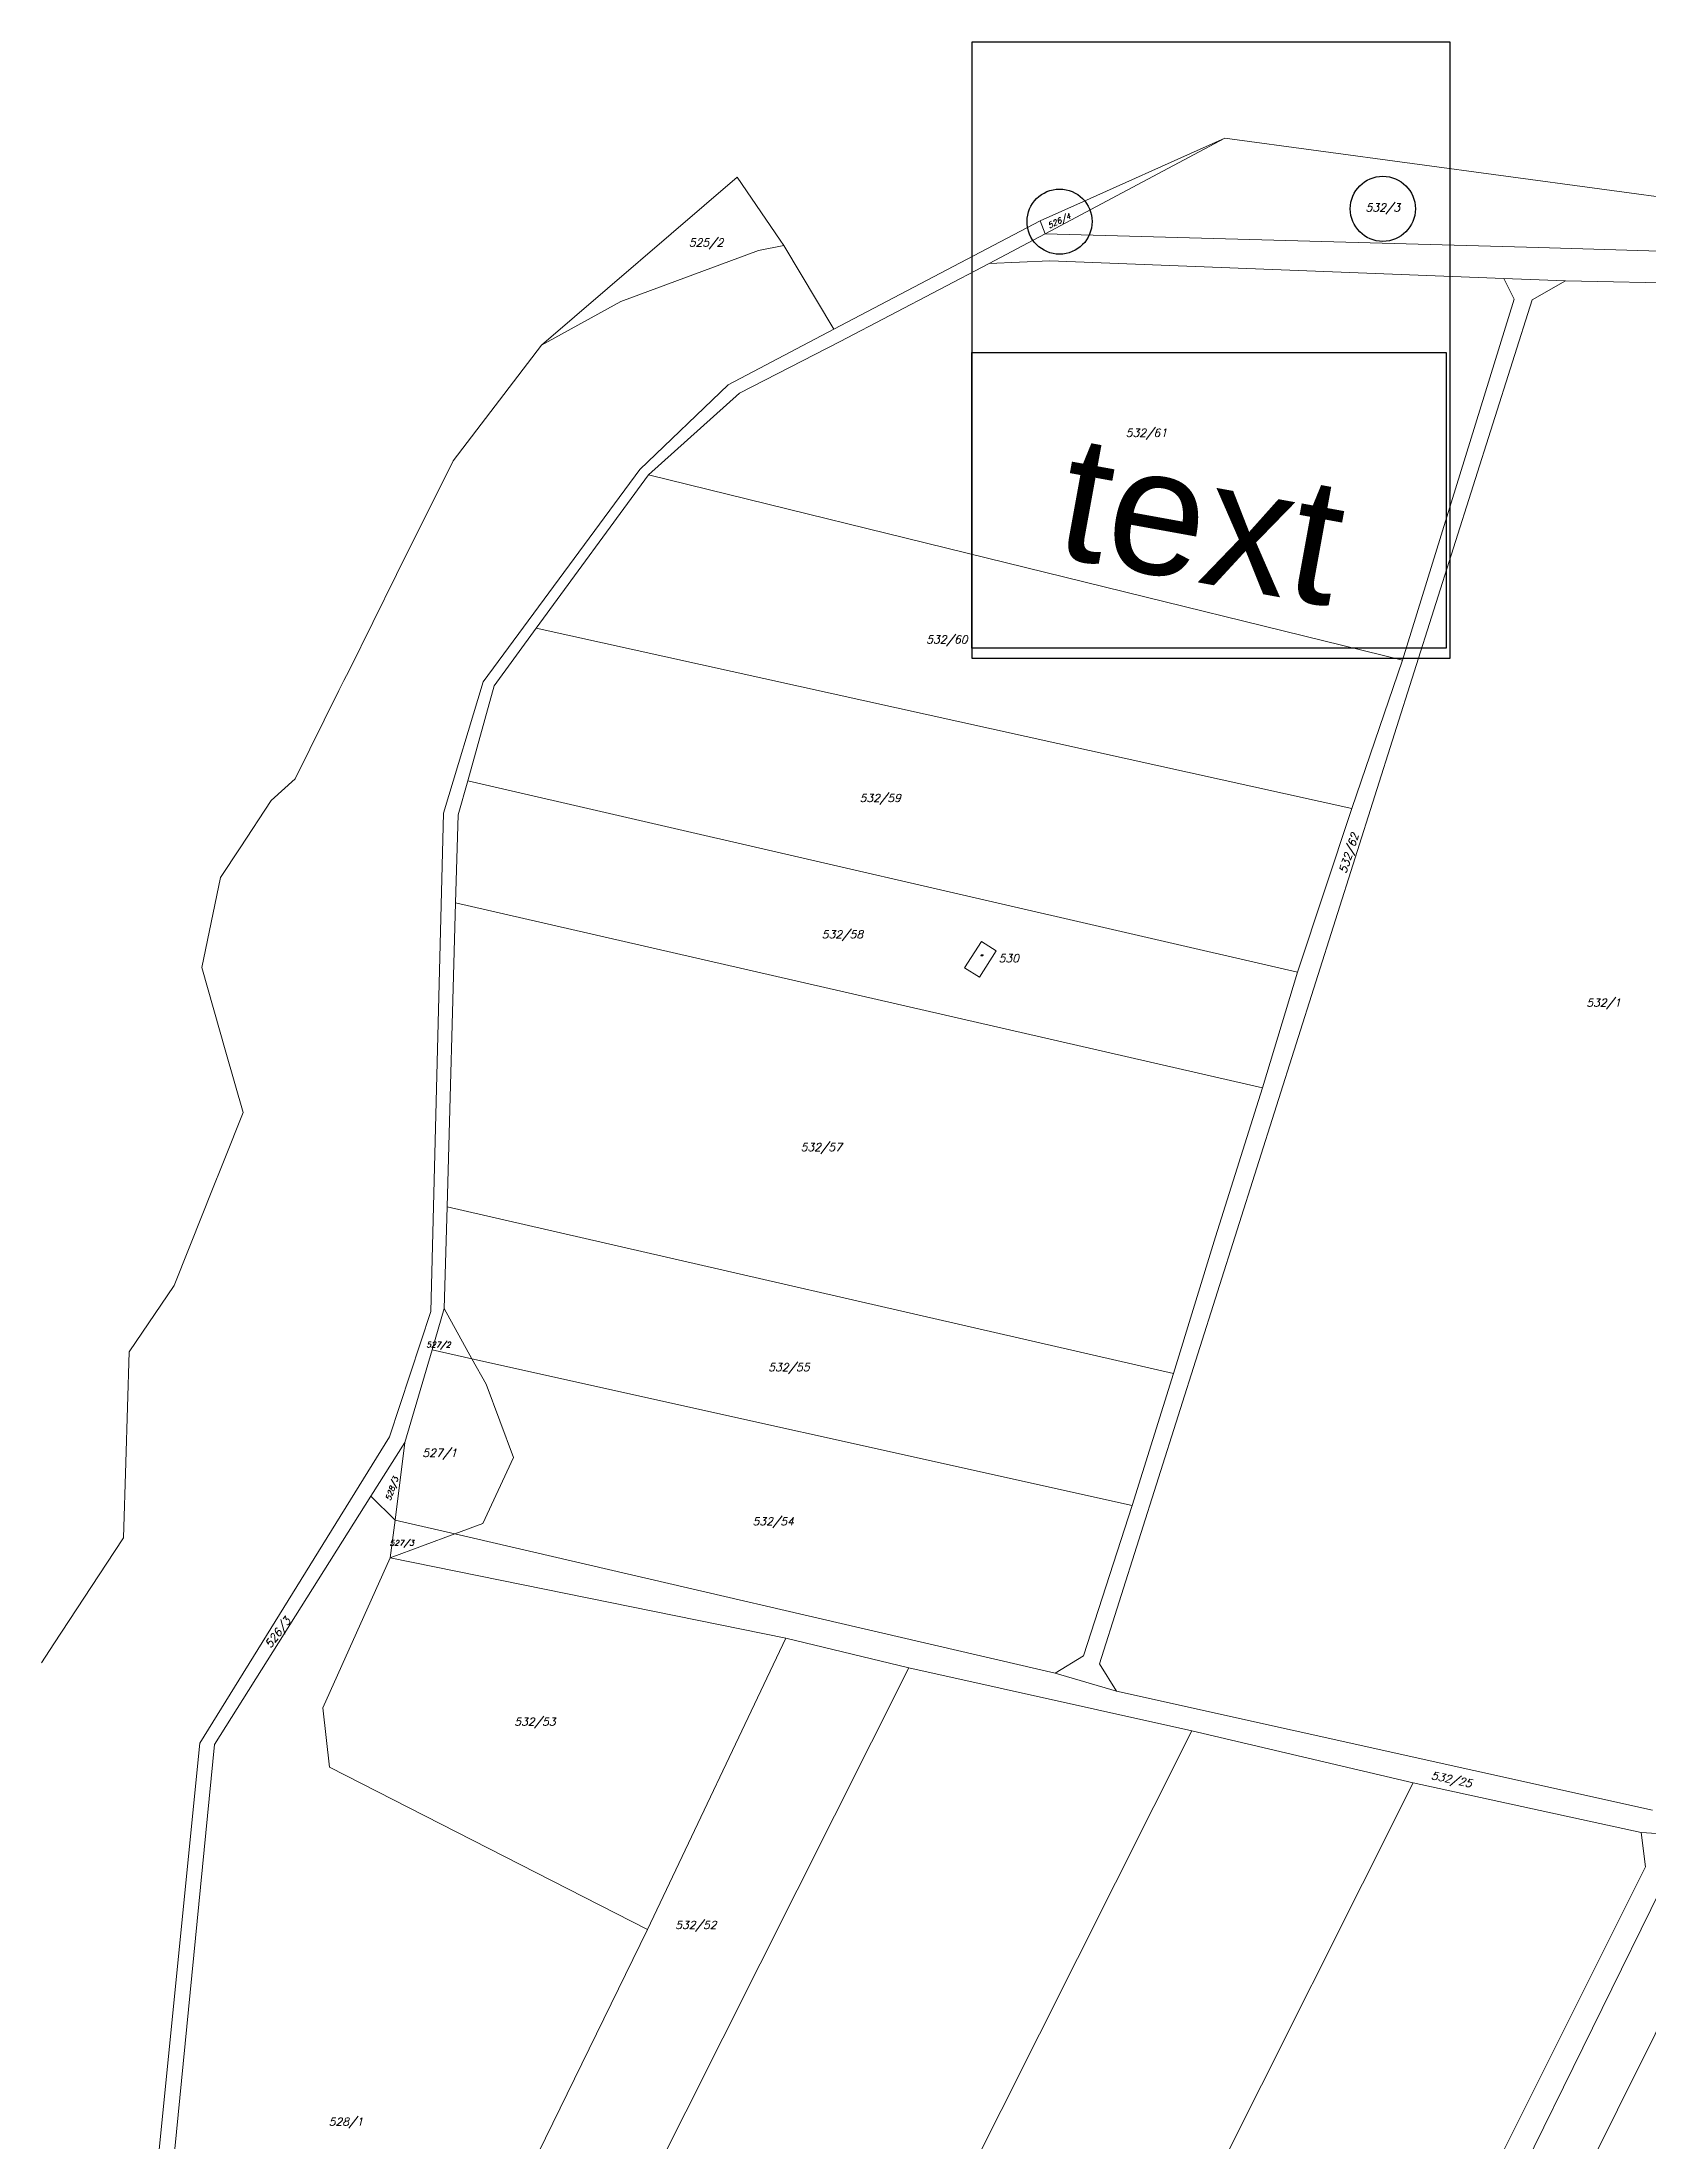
# Model space of a CAD drawing. Header units: millimetres. Extents: x -626414 to -622734, y -1174816 to -1171998.
# Drawn here: x -625249.6 to -624904, y -1172525.7 to -1172074.1 of the extents above; entities that cross this region are included whole.
import ezdxf
from ezdxf.enums import TextEntityAlignment as Align

# ---------------------------------------------------------------- set-up
doc = ezdxf.new("R2010")
doc.units = ezdxf.units.MM
doc.layers.add('Dobrinsko_hranice parcel', color=7, linetype='Continuous', lineweight=0)
doc.layers.add('Dobrinsko_parcelní čísla', color=7, linetype='Continuous', lineweight=0)
doc.layers.add('Dobřínsko_LV_10001', color=7, linetype='Continuous')
doc.styles.get("Standard").update_dxf_attribs({"font": 'arial.ttf'})
doc.styles.add('Style-ITALICS', font='ITALICS.shx')

# ---------------------------------------------------------------- blocks, each defined once
blk = doc.blocks.new('test_block')
for points in [[(0, 98.4), (76.26, 98.4), (76.26, 0), (0, 0)], [(-0.02, 48.84), (75.65, 48.84), (75.65, 1.69), (-0.02, 1.69)]]:
    blk.add_lwpolyline(points, close=True)
blk.add_text('text', height=20, rotation=349.6952).set_placement((12.78, 16.4))

msp = doc.modelspace()

# ---------------------------------------------------------------- linework, layer by layer
at = {"layer": 'Dobrinsko_hranice parcel', "color": 7, "linetype": 'Continuous', "lineweight": 13}
for p, q in [((-624995.25, -1172094.75), (-625033.85, -1172115.35)), ((-624995.25, -1172094.75), (-625002.66, -1172098.07)), ((-624894.55, -1172108.38), (-624995.25, -1172094.75)), ((-625022.76, -1172107.09), (-625002.66, -1172098.07)), ((-625142.19, -1172139.29), (-625100.12, -1172103.11)), ((-625100.12, -1172103.11), (-625090.87, -1172116.72)), ((-625034.92, -1172112.54), (-625025.61, -1172108.36)), ((-625025.61, -1172108.36), (-625022.76, -1172107.09)), ((-625079.29, -1172135.8), (-625034.92, -1172112.54)), ((-625033.85, -1172115.35), (-625045.92, -1172121.68)), ((-625033.85, -1172115.35), (-625034.92, -1172112.54)), ((-624927.8, -1172118.27), (-625033.85, -1172115.35)), ((-625125.14, -1172129.86), (-625095.55, -1172118.93)), ((-625095.55, -1172118.93), (-625090.11, -1172117.85)), ((-625090.87, -1172116.72), (-625090.11, -1172117.85)), ((-625090.11, -1172117.85), (-625079.29, -1172135.8)), ((-624800.24, -1172122.24), (-624927.8, -1172118.27)), ((-625045.92, -1172121.68), (-625077.97, -1172138.49)), ((-625032.87, -1172121.11), (-625045.92, -1172121.68)), ((-624935.27, -1172124.97), (-625032.87, -1172121.11)), ((-624921.95, -1172125.44), (-624935.27, -1172124.97)), ((-624933, -1172129.4), (-624935.27, -1172124.97)), ((-624921.95, -1172125.44), (-624929.17, -1172129.54)), ((-624796.86, -1172128.2), (-624921.95, -1172125.44)), ((-625142.19, -1172139.29), (-625125.14, -1172129.86)), ((-624929.17, -1172129.54), (-625022.23, -1172422.85)), ((-624957.07, -1172207.02), (-624933, -1172129.4)), ((-625079.29, -1172135.8), (-625102.04, -1172147.79)), ((-625161.21, -1172164.17), (-625142.19, -1172139.29)), ((-625077.97, -1172138.49), (-625099.59, -1172149.57)), ((-625102.04, -1172147.79), (-625121.07, -1172166.04)), ((-625099.59, -1172149.57), (-625119.18, -1172167.19)), ((-625173.36, -1172188.62), (-625161.21, -1172164.17)), ((-625121.07, -1172166.04), (-625154.71, -1172211.71)), ((-625119.18, -1172167.19), (-625143.32, -1172200.16)), ((-625119.18, -1172167.19), (-624957.07, -1172207.02)), ((-625183.58, -1172209.21), (-625173.36, -1172188.62)), ((-625143.32, -1172200.16), (-625152.35, -1172212.5)), ((-625143.32, -1172200.16), (-624967.96, -1172238.95)), ((-625183.58, -1172209.21), (-625184.66, -1172211.38)), ((-624967.96, -1172238.95), (-624957.07, -1172207.02)), ((-625185.75, -1172213.57), (-625195.15, -1172232.5)), ((-625184.66, -1172211.38), (-625185.75, -1172213.57)), ((-625154.71, -1172211.71), (-625163.23, -1172239.95)), ((-625152.35, -1172212.5), (-625158.06, -1172232.93)), ((-625200.29, -1172237.21), (-625195.15, -1172232.5)), ((-625158.06, -1172232.93), (-625160.11, -1172240.25)), ((-625158.06, -1172232.93), (-624979.61, -1172274.14)), ((-625200.29, -1172237.21), (-625206.98, -1172247.37)), ((-625163.23, -1172239.95), (-625165.95, -1172347.09)), ((-625160.11, -1172240.25), (-625160.65, -1172259.21)), ((-624979.61, -1172274.14), (-624967.96, -1172238.95)), ((-625206.98, -1172247.37), (-625211.18, -1172253.75)), ((-625215.23, -1172273.09), (-625211.18, -1172253.75)), ((-625160.65, -1172259.21), (-625162.49, -1172324.55)), ((-625160.65, -1172259.21), (-624987.12, -1172298.97)), ((-625051.2, -1172273.2), (-625047.6, -1172267.49)), ((-625047.6, -1172267.49), (-625044.39, -1172269.51)), ((-625210.05, -1172291.3), (-625215.23, -1172273.09)), ((-625047.98, -1172275.22), (-625051.2, -1172273.2)), ((-625044.39, -1172269.51), (-625047.98, -1172275.22)), ((-624987.12, -1172298.97), (-624979.61, -1172274.14)), ((-625210.05, -1172291.3), (-625206.35, -1172304.28)), ((-624997.24, -1172331.04), (-624987.12, -1172298.97)), ((-625210.42, -1172314.52), (-625206.35, -1172304.28)), ((-625210.42, -1172314.52), (-625213.35, -1172321.88)), ((-625213.35, -1172321.88), (-625214.84, -1172325.63)), ((-625214.84, -1172325.63), (-625221.16, -1172341.52)), ((-625162.49, -1172324.55), (-625163.11, -1172346.43)), ((-625162.49, -1172324.55), (-625006.29, -1172360.42)), ((-625006.29, -1172360.42), (-624997.24, -1172331.04)), ((-625230.86, -1172355.79), (-625221.16, -1172341.52)), ((-625165.95, -1172347.09), (-625174.84, -1172374.04)), ((-625163.11, -1172346.43), (-625165.73, -1172355.33)), ((-625163.11, -1172346.43), (-625157.14, -1172357.24)), ((-625230.86, -1172355.79), (-625231.58, -1172379.57)), ((-625165.73, -1172355.33), (-625171.59, -1172375.26)), ((-625165.73, -1172355.33), (-625157.14, -1172357.24)), ((-625157.14, -1172357.24), (-625015.18, -1172388.8)), ((-625157.14, -1172357.24), (-625154.12, -1172362.71)), ((-625154.12, -1172362.71), (-625148.18, -1172378.49)), ((-625015.18, -1172388.8), (-625006.29, -1172360.42)), ((-625174.84, -1172374.04), (-625215.69, -1172439.94)), ((-625171.59, -1172375.26), (-625178.86, -1172386.81)), ((-625173.69, -1172391.93), (-625171.59, -1172375.26)), ((-625231.58, -1172379.57), (-625232.08, -1172395.78)), ((-625148.18, -1172378.49), (-625154.78, -1172392.66)), ((-625212.48, -1172440.2), (-625178.86, -1172386.81)), ((-625173.69, -1172391.93), (-625178.86, -1172386.81)), ((-625025.6, -1172421.15), (-625015.18, -1172388.8)), ((-625174.72, -1172400.06), (-625173.69, -1172391.93)), ((-625160.85, -1172394.91), (-625174.72, -1172400.06)), ((-625160.85, -1172394.91), (-625173.69, -1172391.93)), ((-625154.78, -1172392.66), (-625160.85, -1172394.91)), ((-625031.74, -1172424.84), (-625160.85, -1172394.91)), ((-625247.03, -1172418.56), (-625234.01, -1172398.72)), ((-625232.08, -1172395.78), (-625234.01, -1172398.72)), ((-625174.72, -1172400.06), (-625189.22, -1172432.33)), ((-625174.72, -1172400.06), (-625089.63, -1172417.35)), ((-625119.38, -1172479.99), (-625089.63, -1172417.35)), ((-625089.63, -1172417.35), (-625063.21, -1172423.74)), ((-625249.71, -1172422.65), (-625247.03, -1172418.56)), ((-625031.74, -1172424.84), (-625025.6, -1172421.15)), ((-625063.21, -1172423.74), (-625121.27, -1172539.31)), ((-625063.21, -1172423.74), (-625002.36, -1172437.28)), ((-625018.56, -1172428.76), (-625031.74, -1172424.84)), ((-625022.23, -1172422.85), (-625018.56, -1172428.76)), ((-624903.26, -1172454.3), (-625018.56, -1172428.76)), ((-625189.22, -1172432.33), (-625187.78, -1172445.05)), ((-625212.48, -1172440.2), (-625226.8, -1172585.69)), ((-625215.69, -1172439.94), (-625226.51, -1172548.04)), ((-625179.88, -1172790.67), (-625002.36, -1172437.28)), ((-625002.36, -1172437.28), (-624954.71, -1172448.45)), ((-625187.78, -1172445.05), (-625119.38, -1172479.99)), ((-624954.71, -1172448.45), (-625152.96, -1172843.11)), ((-624954.71, -1172448.45), (-624905.73, -1172459.14)), ((-624970.64, -1172639.25), (-624882.58, -1172461.92)), ((-624905.73, -1172459.14), (-624894.23, -1172459.88)), ((-624905.73, -1172459.14), (-624904.8, -1172466.5)), ((-624904.8, -1172466.5), (-624988.2, -1172633.38)), ((-624899.5, -1172467.26), (-624978.39, -1172627.7)), ((-625119.38, -1172479.99), (-625142.87, -1172528.07))]:
    msp.add_line(p, q, dxfattribs=at)
at = {"layer": 'Dobřínsko_LV_10001'}
for centre in [(-625030.782, -1172112.708), (-624961.27, -1172109.948)]:
    msp.add_circle(centre, 7, dxfattribs=at)

# ---------------------------------------------------------------- block references
at = {"layer": 'Dobřínsko_LV_10001', "xscale": 1.347656504175978, "yscale": 1.347656504175978, "zscale": 1.347656504175978}
msp.add_blockref('test_block', (-625049.609, -1172206.685), dxfattribs=at)

# ---------------------------------------------------------------- texts
at = {"layer": 'Dobrinsko_parcelní čísla', "color": 7, "linetype": 'Continuous', "lineweight": 0, "style": 'Style-ITALICS'}
for s, height, rotation, p in [('526/4', 1.2, 25, (-625030.613, -1172113.071)), ('532/62', 1.7, 72, (-624967.785, -1172248.801)), ('528/3', 1.2, 71, (-625173.796, -1172385.387)), ('526/3', 1.7, 53, (-625198.23, -1172416.655)), ('532/25', 1.7, 348, (-624946.658, -1172448.535))]:
    msp.add_text(s, height=height, rotation=rotation, dxfattribs=at).set_placement(p, align=Align.CENTER)
for s, height, p in [('532/3', 1.7, (-624961.27, -1172110.515)), ('525/2', 1.7, (-625106.79, -1172118.055)), ('532/61', 1.7, (-625012.11, -1172158.965)), ('532/60', 1.7, (-625055.01, -1172203.415)), ('532/59', 1.7, (-625069.34, -1172237.515)), ('532/58', 1.7, (-625077.48, -1172266.835)), ('530', 0.2, (-625047.48, -1172270.59)), ('530', 1.7, (-625041.7, -1172271.965)), ('532/1', 1.7, (-624913.8, -1172281.525)), ('532/57', 1.7, (-625082.02, -1172312.585)), ('527/2', 1.2, (-625164.35, -1172354.83)), ('532/55', 1.7, (-625088.98, -1172359.915)), ('527/1', 1.7, (-625164.08, -1172378.335)), ('532/54', 1.7, (-625092.37, -1172393.065)), ('527/3', 1.2, (-625172.26, -1172397.44)), ('532/53', 1.7, (-625143.61, -1172436.145)), ('532/52', 1.7, (-625109, -1172479.875)), ('528/1', 1.7, (-625184.24, -1172522.165))]:
    msp.add_text(s, height=height, dxfattribs=at).set_placement(p, align=Align.CENTER)

doc.saveas('drawing.dxf')
